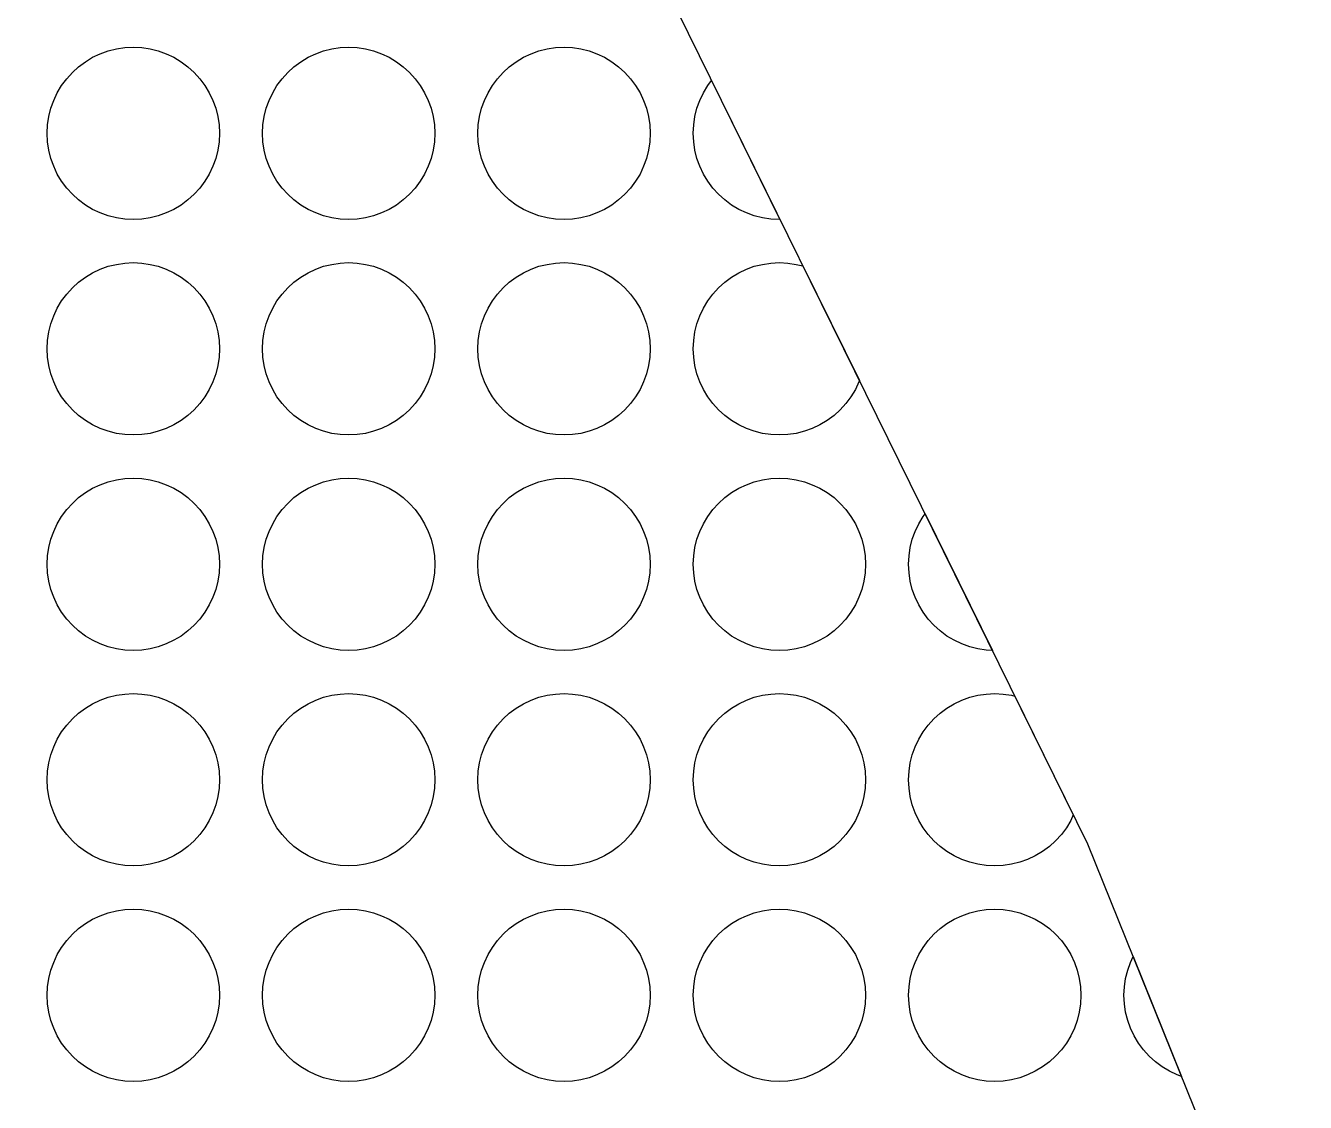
# Model space of a CAD drawing. Header units: millimetres. Extents: x -41 to 93, y -13 to 82.
# Drawn here: x 78.07 to 92.93, y -1.54 to 10.95 of the extents above; entities that cross this region are included whole.
import ezdxf

# ---------------------------------------------------------------- set-up
doc = ezdxf.new("R2010")
doc.units = ezdxf.units.MM
doc.layers.add('background', color=7, linetype='Continuous')
doc.layers.add('outline_2', color=3, linetype='Continuous')

msp = doc.modelspace()

# ---------------------------------------------------------------- linework, layer by layer
at = {"layer": 'background'}
for points in [[(80.319, 9.698), (80.314, 9.6), (80.3, 9.503), (80.276, 9.407), (80.243, 9.315), (80.201, 9.226), (80.15, 9.142), (80.092, 9.063), (80.026, 8.991), (79.953, 8.925), (79.874, 8.866), (79.79, 8.816), (79.701, 8.774), (79.609, 8.741), (79.514, 8.717), (79.417, 8.702), (79.319, 8.698), (79.221, 8.702), (79.124, 8.717), (79.028, 8.741), (78.936, 8.774), (78.847, 8.816), (78.763, 8.866), (78.684, 8.925), (78.612, 8.991), (78.546, 9.063), (78.487, 9.142), (78.437, 9.226), (78.395, 9.315), (78.362, 9.407), (78.338, 9.503), (78.324, 9.6), (78.319, 9.698), (78.324, 9.796), (78.338, 9.893), (78.362, 9.988), (78.395, 10.08), (78.437, 10.169), (78.487, 10.253), (78.546, 10.332), (78.612, 10.405), (78.684, 10.471), (78.763, 10.529), (78.847, 10.58), (78.936, 10.621), (79.028, 10.655), (79.124, 10.678), (79.221, 10.693), (79.319, 10.698), (79.417, 10.693), (79.514, 10.678), (79.609, 10.655), (79.701, 10.621), (79.79, 10.58), (79.874, 10.529), (79.953, 10.471), (80.026, 10.405), (80.092, 10.332), (80.15, 10.253), (80.201, 10.169), (80.243, 10.08), (80.276, 9.988), (80.3, 9.893), (80.314, 9.796)], [(82.819, 9.698), (82.814, 9.6), (82.8, 9.503), (82.776, 9.407), (82.743, 9.315), (82.701, 9.226), (82.65, 9.142), (82.592, 9.063), (82.526, 8.991), (82.453, 8.925), (82.374, 8.866), (82.29, 8.816), (82.201, 8.774), (82.109, 8.741), (82.014, 8.717), (81.917, 8.702), (81.819, 8.698), (81.721, 8.702), (81.624, 8.717), (81.528, 8.741), (81.436, 8.774), (81.347, 8.816), (81.263, 8.866), (81.184, 8.925), (81.112, 8.991), (81.046, 9.063), (80.987, 9.142), (80.937, 9.226), (80.895, 9.315), (80.862, 9.407), (80.838, 9.503), (80.824, 9.6), (80.819, 9.698), (80.824, 9.796), (80.838, 9.893), (80.862, 9.988), (80.895, 10.08), (80.937, 10.169), (80.987, 10.253), (81.046, 10.332), (81.112, 10.405), (81.184, 10.471), (81.263, 10.529), (81.347, 10.58), (81.436, 10.621), (81.528, 10.655), (81.624, 10.678), (81.721, 10.693), (81.819, 10.698), (81.917, 10.693), (82.014, 10.678), (82.109, 10.655), (82.201, 10.621), (82.29, 10.58), (82.374, 10.529), (82.453, 10.471), (82.526, 10.405), (82.592, 10.332), (82.65, 10.253), (82.701, 10.169), (82.743, 10.08), (82.776, 9.988), (82.8, 9.893), (82.814, 9.796)], [(85.319, 9.698), (85.314, 9.6), (85.3, 9.503), (85.276, 9.407), (85.243, 9.315), (85.201, 9.226), (85.15, 9.142), (85.092, 9.063), (85.026, 8.991), (84.953, 8.925), (84.874, 8.866), (84.79, 8.816), (84.701, 8.774), (84.609, 8.741), (84.514, 8.717), (84.417, 8.702), (84.319, 8.698), (84.221, 8.702), (84.124, 8.717), (84.028, 8.741), (83.936, 8.774), (83.847, 8.816), (83.763, 8.866), (83.684, 8.925), (83.612, 8.991), (83.546, 9.063), (83.487, 9.142), (83.437, 9.226), (83.395, 9.315), (83.362, 9.407), (83.338, 9.503), (83.324, 9.6), (83.319, 9.698), (83.324, 9.796), (83.338, 9.893), (83.362, 9.988), (83.395, 10.08), (83.437, 10.169), (83.487, 10.253), (83.546, 10.332), (83.612, 10.405), (83.684, 10.471), (83.763, 10.529), (83.847, 10.58), (83.936, 10.621), (84.028, 10.655), (84.124, 10.678), (84.221, 10.693), (84.319, 10.698), (84.417, 10.693), (84.514, 10.678), (84.609, 10.655), (84.701, 10.621), (84.79, 10.58), (84.874, 10.529), (84.953, 10.471), (85.026, 10.405), (85.092, 10.332), (85.15, 10.253), (85.201, 10.169), (85.243, 10.08), (85.276, 9.988), (85.3, 9.893), (85.314, 9.796)], [(86.826, 8.698), (86.819, 8.698), (86.721, 8.702), (86.624, 8.717), (86.528, 8.741), (86.436, 8.774), (86.347, 8.816), (86.263, 8.866), (86.184, 8.925), (86.112, 8.991), (86.046, 9.063), (85.987, 9.142), (85.937, 9.226), (85.895, 9.315), (85.862, 9.407), (85.838, 9.503), (85.824, 9.6), (85.819, 9.698), (85.824, 9.796), (85.838, 9.893), (85.862, 9.988), (85.895, 10.08), (85.937, 10.169), (85.987, 10.253), (86.031, 10.312)], [(80.319, 7.198), (80.314, 7.1), (80.3, 7.003), (80.276, 6.907), (80.243, 6.815), (80.201, 6.726), (80.15, 6.642), (80.092, 6.563), (80.026, 6.491), (79.953, 6.425), (79.874, 6.366), (79.79, 6.316), (79.701, 6.274), (79.609, 6.241), (79.514, 6.217), (79.417, 6.202), (79.319, 6.198), (79.221, 6.202), (79.124, 6.217), (79.028, 6.241), (78.936, 6.274), (78.847, 6.316), (78.763, 6.366), (78.684, 6.425), (78.612, 6.491), (78.546, 6.563), (78.487, 6.642), (78.437, 6.726), (78.395, 6.815), (78.362, 6.907), (78.338, 7.003), (78.324, 7.1), (78.319, 7.198), (78.324, 7.296), (78.338, 7.393), (78.362, 7.488), (78.395, 7.58), (78.437, 7.669), (78.487, 7.753), (78.546, 7.832), (78.612, 7.905), (78.684, 7.971), (78.763, 8.029), (78.847, 8.08), (78.936, 8.121), (79.028, 8.155), (79.124, 8.178), (79.221, 8.193), (79.319, 8.198), (79.417, 8.193), (79.514, 8.178), (79.609, 8.155), (79.701, 8.121), (79.79, 8.08), (79.874, 8.029), (79.953, 7.971), (80.026, 7.905), (80.092, 7.832), (80.15, 7.753), (80.201, 7.669), (80.243, 7.58), (80.276, 7.488), (80.3, 7.393), (80.314, 7.296)], [(82.819, 7.198), (82.814, 7.1), (82.8, 7.003), (82.776, 6.907), (82.743, 6.815), (82.701, 6.726), (82.65, 6.642), (82.592, 6.563), (82.526, 6.491), (82.453, 6.425), (82.374, 6.366), (82.29, 6.316), (82.201, 6.274), (82.109, 6.241), (82.014, 6.217), (81.917, 6.202), (81.819, 6.198), (81.721, 6.202), (81.624, 6.217), (81.528, 6.241), (81.436, 6.274), (81.347, 6.316), (81.263, 6.366), (81.184, 6.425), (81.112, 6.491), (81.046, 6.563), (80.987, 6.642), (80.937, 6.726), (80.895, 6.815), (80.862, 6.907), (80.838, 7.003), (80.824, 7.1), (80.819, 7.198), (80.824, 7.296), (80.838, 7.393), (80.862, 7.488), (80.895, 7.58), (80.937, 7.669), (80.987, 7.753), (81.046, 7.832), (81.112, 7.905), (81.184, 7.971), (81.263, 8.029), (81.347, 8.08), (81.436, 8.121), (81.528, 8.155), (81.624, 8.178), (81.721, 8.193), (81.819, 8.198), (81.917, 8.193), (82.014, 8.178), (82.109, 8.155), (82.201, 8.121), (82.29, 8.08), (82.374, 8.029), (82.453, 7.971), (82.526, 7.905), (82.592, 7.832), (82.65, 7.753), (82.701, 7.669), (82.743, 7.58), (82.776, 7.488), (82.8, 7.393), (82.814, 7.296)], [(85.319, 7.198), (85.314, 7.1), (85.3, 7.003), (85.276, 6.907), (85.243, 6.815), (85.201, 6.726), (85.15, 6.642), (85.092, 6.563), (85.026, 6.491), (84.953, 6.425), (84.874, 6.366), (84.79, 6.316), (84.701, 6.274), (84.609, 6.241), (84.514, 6.217), (84.417, 6.202), (84.319, 6.198), (84.221, 6.202), (84.124, 6.217), (84.028, 6.241), (83.936, 6.274), (83.847, 6.316), (83.763, 6.366), (83.684, 6.425), (83.612, 6.491), (83.546, 6.563), (83.487, 6.642), (83.437, 6.726), (83.395, 6.815), (83.362, 6.907), (83.338, 7.003), (83.324, 7.1), (83.319, 7.198), (83.324, 7.296), (83.338, 7.393), (83.362, 7.488), (83.395, 7.58), (83.437, 7.669), (83.487, 7.753), (83.546, 7.832), (83.612, 7.905), (83.684, 7.971), (83.763, 8.029), (83.847, 8.08), (83.936, 8.121), (84.028, 8.155), (84.124, 8.178), (84.221, 8.193), (84.319, 8.198), (84.417, 8.193), (84.514, 8.178), (84.609, 8.155), (84.701, 8.121), (84.79, 8.08), (84.874, 8.029), (84.953, 7.971), (85.026, 7.905), (85.092, 7.832), (85.15, 7.753), (85.201, 7.669), (85.243, 7.58), (85.276, 7.488), (85.3, 7.393), (85.314, 7.296)], [(87.748, 6.829), (87.743, 6.815), (87.701, 6.726), (87.65, 6.642), (87.592, 6.563), (87.526, 6.491), (87.453, 6.425), (87.374, 6.366), (87.29, 6.316), (87.201, 6.274), (87.109, 6.241), (87.014, 6.217), (86.917, 6.202), (86.819, 6.198), (86.721, 6.202), (86.624, 6.217), (86.528, 6.241), (86.436, 6.274), (86.347, 6.316), (86.263, 6.366), (86.184, 6.425), (86.112, 6.491), (86.046, 6.563), (85.987, 6.642), (85.937, 6.726), (85.895, 6.815), (85.862, 6.907), (85.838, 7.003), (85.824, 7.1), (85.819, 7.198), (85.824, 7.296), (85.838, 7.393), (85.862, 7.488), (85.895, 7.58), (85.937, 7.669), (85.987, 7.753), (86.046, 7.832), (86.112, 7.905), (86.184, 7.971), (86.263, 8.029), (86.347, 8.08), (86.436, 8.121), (86.528, 8.155), (86.624, 8.178), (86.721, 8.193), (86.819, 8.198), (86.917, 8.193), (87.014, 8.178), (87.092, 8.159)], [(80.319, 4.698), (80.314, 4.6), (80.3, 4.503), (80.276, 4.407), (80.243, 4.315), (80.201, 4.226), (80.15, 4.142), (80.092, 4.063), (80.026, 3.991), (79.953, 3.925), (79.874, 3.866), (79.79, 3.816), (79.701, 3.774), (79.609, 3.741), (79.514, 3.717), (79.417, 3.702), (79.319, 3.698), (79.221, 3.702), (79.124, 3.717), (79.028, 3.741), (78.936, 3.774), (78.847, 3.816), (78.763, 3.866), (78.684, 3.925), (78.612, 3.991), (78.546, 4.063), (78.487, 4.142), (78.437, 4.226), (78.395, 4.315), (78.362, 4.407), (78.338, 4.503), (78.324, 4.6), (78.319, 4.698), (78.324, 4.796), (78.338, 4.893), (78.362, 4.988), (78.395, 5.08), (78.437, 5.169), (78.487, 5.253), (78.546, 5.332), (78.612, 5.405), (78.684, 5.471), (78.763, 5.529), (78.847, 5.58), (78.936, 5.621), (79.028, 5.655), (79.124, 5.678), (79.221, 5.693), (79.319, 5.698), (79.417, 5.693), (79.514, 5.678), (79.609, 5.655), (79.701, 5.621), (79.79, 5.58), (79.874, 5.529), (79.953, 5.471), (80.026, 5.405), (80.092, 5.332), (80.15, 5.253), (80.201, 5.169), (80.243, 5.08), (80.276, 4.988), (80.3, 4.893), (80.314, 4.796)], [(82.819, 4.698), (82.814, 4.6), (82.8, 4.503), (82.776, 4.407), (82.743, 4.315), (82.701, 4.226), (82.65, 4.142), (82.592, 4.063), (82.526, 3.991), (82.453, 3.925), (82.374, 3.866), (82.29, 3.816), (82.201, 3.774), (82.109, 3.741), (82.014, 3.717), (81.917, 3.702), (81.819, 3.698), (81.721, 3.702), (81.624, 3.717), (81.528, 3.741), (81.436, 3.774), (81.347, 3.816), (81.263, 3.866), (81.184, 3.925), (81.112, 3.991), (81.046, 4.063), (80.987, 4.142), (80.937, 4.226), (80.895, 4.315), (80.862, 4.407), (80.838, 4.503), (80.824, 4.6), (80.819, 4.698), (80.824, 4.796), (80.838, 4.893), (80.862, 4.988), (80.895, 5.08), (80.937, 5.169), (80.987, 5.253), (81.046, 5.332), (81.112, 5.405), (81.184, 5.471), (81.263, 5.529), (81.347, 5.58), (81.436, 5.621), (81.528, 5.655), (81.624, 5.678), (81.721, 5.693), (81.819, 5.698), (81.917, 5.693), (82.014, 5.678), (82.109, 5.655), (82.201, 5.621), (82.29, 5.58), (82.374, 5.529), (82.453, 5.471), (82.526, 5.405), (82.592, 5.332), (82.65, 5.253), (82.701, 5.169), (82.743, 5.08), (82.776, 4.988), (82.8, 4.893), (82.814, 4.796)], [(85.319, 4.698), (85.314, 4.6), (85.3, 4.503), (85.276, 4.407), (85.243, 4.315), (85.201, 4.226), (85.15, 4.142), (85.092, 4.063), (85.026, 3.991), (84.953, 3.925), (84.874, 3.866), (84.79, 3.816), (84.701, 3.774), (84.609, 3.741), (84.514, 3.717), (84.417, 3.702), (84.319, 3.698), (84.221, 3.702), (84.124, 3.717), (84.028, 3.741), (83.936, 3.774), (83.847, 3.816), (83.763, 3.866), (83.684, 3.925), (83.612, 3.991), (83.546, 4.063), (83.487, 4.142), (83.437, 4.226), (83.395, 4.315), (83.362, 4.407), (83.338, 4.503), (83.324, 4.6), (83.319, 4.698), (83.324, 4.796), (83.338, 4.893), (83.362, 4.988), (83.395, 5.08), (83.437, 5.169), (83.487, 5.253), (83.546, 5.332), (83.612, 5.405), (83.684, 5.471), (83.763, 5.529), (83.847, 5.58), (83.936, 5.621), (84.028, 5.655), (84.124, 5.678), (84.221, 5.693), (84.319, 5.698), (84.417, 5.693), (84.514, 5.678), (84.609, 5.655), (84.701, 5.621), (84.79, 5.58), (84.874, 5.529), (84.953, 5.471), (85.026, 5.405), (85.092, 5.332), (85.15, 5.253), (85.201, 5.169), (85.243, 5.08), (85.276, 4.988), (85.3, 4.893), (85.314, 4.796)], [(87.819, 4.698), (87.814, 4.6), (87.8, 4.503), (87.776, 4.407), (87.743, 4.315), (87.701, 4.226), (87.65, 4.142), (87.592, 4.063), (87.526, 3.991), (87.453, 3.925), (87.374, 3.866), (87.29, 3.816), (87.201, 3.774), (87.109, 3.741), (87.014, 3.717), (86.917, 3.702), (86.819, 3.698), (86.721, 3.702), (86.624, 3.717), (86.528, 3.741), (86.436, 3.774), (86.347, 3.816), (86.263, 3.866), (86.184, 3.925), (86.112, 3.991), (86.046, 4.063), (85.987, 4.142), (85.937, 4.226), (85.895, 4.315), (85.862, 4.407), (85.838, 4.503), (85.824, 4.6), (85.819, 4.698), (85.824, 4.796), (85.838, 4.893), (85.862, 4.988), (85.895, 5.08), (85.937, 5.169), (85.987, 5.253), (86.046, 5.332), (86.112, 5.405), (86.184, 5.471), (86.263, 5.529), (86.347, 5.58), (86.436, 5.621), (86.528, 5.655), (86.624, 5.678), (86.721, 5.693), (86.819, 5.698), (86.917, 5.693), (87.014, 5.678), (87.109, 5.655), (87.201, 5.621), (87.29, 5.58), (87.374, 5.529), (87.453, 5.471), (87.526, 5.405), (87.592, 5.332), (87.65, 5.253), (87.701, 5.169), (87.743, 5.08), (87.776, 4.988), (87.8, 4.893), (87.814, 4.796)], [(89.291, 3.699), (89.221, 3.702), (89.124, 3.717), (89.028, 3.741), (88.936, 3.774), (88.847, 3.816), (88.763, 3.866), (88.684, 3.925), (88.612, 3.991), (88.546, 4.063), (88.487, 4.142), (88.437, 4.226), (88.395, 4.315), (88.362, 4.407), (88.338, 4.503), (88.324, 4.6), (88.319, 4.698), (88.324, 4.796), (88.338, 4.893), (88.362, 4.988), (88.395, 5.08), (88.437, 5.169), (88.487, 5.253), (88.51, 5.283)], [(80.319, 2.198), (80.314, 2.1), (80.3, 2.003), (80.276, 1.907), (80.243, 1.815), (80.201, 1.726), (80.15, 1.642), (80.092, 1.563), (80.026, 1.491), (79.953, 1.425), (79.874, 1.366), (79.79, 1.316), (79.701, 1.274), (79.609, 1.241), (79.514, 1.217), (79.417, 1.202), (79.319, 1.198), (79.221, 1.202), (79.124, 1.217), (79.028, 1.241), (78.936, 1.274), (78.847, 1.316), (78.763, 1.366), (78.684, 1.425), (78.612, 1.491), (78.546, 1.563), (78.487, 1.642), (78.437, 1.726), (78.395, 1.815), (78.362, 1.907), (78.338, 2.003), (78.324, 2.1), (78.319, 2.198), (78.324, 2.296), (78.338, 2.393), (78.362, 2.488), (78.395, 2.58), (78.437, 2.669), (78.487, 2.753), (78.546, 2.832), (78.612, 2.905), (78.684, 2.971), (78.763, 3.029), (78.847, 3.08), (78.936, 3.121), (79.028, 3.155), (79.124, 3.178), (79.221, 3.193), (79.319, 3.198), (79.417, 3.193), (79.514, 3.178), (79.609, 3.155), (79.701, 3.121), (79.79, 3.08), (79.874, 3.029), (79.953, 2.971), (80.026, 2.905), (80.092, 2.832), (80.15, 2.753), (80.201, 2.669), (80.243, 2.58), (80.276, 2.488), (80.3, 2.393), (80.314, 2.296)], [(82.819, 2.198), (82.814, 2.1), (82.8, 2.003), (82.776, 1.907), (82.743, 1.815), (82.701, 1.726), (82.65, 1.642), (82.592, 1.563), (82.526, 1.491), (82.453, 1.425), (82.374, 1.366), (82.29, 1.316), (82.201, 1.274), (82.109, 1.241), (82.014, 1.217), (81.917, 1.202), (81.819, 1.198), (81.721, 1.202), (81.624, 1.217), (81.528, 1.241), (81.436, 1.274), (81.347, 1.316), (81.263, 1.366), (81.184, 1.425), (81.112, 1.491), (81.046, 1.563), (80.987, 1.642), (80.937, 1.726), (80.895, 1.815), (80.862, 1.907), (80.838, 2.003), (80.824, 2.1), (80.819, 2.198), (80.824, 2.296), (80.838, 2.393), (80.862, 2.488), (80.895, 2.58), (80.937, 2.669), (80.987, 2.753), (81.046, 2.832), (81.112, 2.905), (81.184, 2.971), (81.263, 3.029), (81.347, 3.08), (81.436, 3.121), (81.528, 3.155), (81.624, 3.178), (81.721, 3.193), (81.819, 3.198), (81.917, 3.193), (82.014, 3.178), (82.109, 3.155), (82.201, 3.121), (82.29, 3.08), (82.374, 3.029), (82.453, 2.971), (82.526, 2.905), (82.592, 2.832), (82.65, 2.753), (82.701, 2.669), (82.743, 2.58), (82.776, 2.488), (82.8, 2.393), (82.814, 2.296)], [(85.319, 2.198), (85.314, 2.1), (85.3, 2.003), (85.276, 1.907), (85.243, 1.815), (85.201, 1.726), (85.15, 1.642), (85.092, 1.563), (85.026, 1.491), (84.953, 1.425), (84.874, 1.366), (84.79, 1.316), (84.701, 1.274), (84.609, 1.241), (84.514, 1.217), (84.417, 1.202), (84.319, 1.198), (84.221, 1.202), (84.124, 1.217), (84.028, 1.241), (83.936, 1.274), (83.847, 1.316), (83.763, 1.366), (83.684, 1.425), (83.612, 1.491), (83.546, 1.563), (83.487, 1.642), (83.437, 1.726), (83.395, 1.815), (83.362, 1.907), (83.338, 2.003), (83.324, 2.1), (83.319, 2.198), (83.324, 2.296), (83.338, 2.393), (83.362, 2.488), (83.395, 2.58), (83.437, 2.669), (83.487, 2.753), (83.546, 2.832), (83.612, 2.905), (83.684, 2.971), (83.763, 3.029), (83.847, 3.08), (83.936, 3.121), (84.028, 3.155), (84.124, 3.178), (84.221, 3.193), (84.319, 3.198), (84.417, 3.193), (84.514, 3.178), (84.609, 3.155), (84.701, 3.121), (84.79, 3.08), (84.874, 3.029), (84.953, 2.971), (85.026, 2.905), (85.092, 2.832), (85.15, 2.753), (85.201, 2.669), (85.243, 2.58), (85.276, 2.488), (85.3, 2.393), (85.314, 2.296)], [(87.819, 2.198), (87.814, 2.1), (87.8, 2.003), (87.776, 1.907), (87.743, 1.815), (87.701, 1.726), (87.65, 1.642), (87.592, 1.563), (87.526, 1.491), (87.453, 1.425), (87.374, 1.366), (87.29, 1.316), (87.201, 1.274), (87.109, 1.241), (87.014, 1.217), (86.917, 1.202), (86.819, 1.198), (86.721, 1.202), (86.624, 1.217), (86.528, 1.241), (86.436, 1.274), (86.347, 1.316), (86.263, 1.366), (86.184, 1.425), (86.112, 1.491), (86.046, 1.563), (85.987, 1.642), (85.937, 1.726), (85.895, 1.815), (85.862, 1.907), (85.838, 2.003), (85.824, 2.1), (85.819, 2.198), (85.824, 2.296), (85.838, 2.393), (85.862, 2.488), (85.895, 2.58), (85.937, 2.669), (85.987, 2.753), (86.046, 2.832), (86.112, 2.905), (86.184, 2.971), (86.263, 3.029), (86.347, 3.08), (86.436, 3.121), (86.528, 3.155), (86.624, 3.178), (86.721, 3.193), (86.819, 3.198), (86.917, 3.193), (87.014, 3.178), (87.109, 3.155), (87.201, 3.121), (87.29, 3.08), (87.374, 3.029), (87.453, 2.971), (87.526, 2.905), (87.592, 2.832), (87.65, 2.753), (87.701, 2.669), (87.743, 2.58), (87.776, 2.488), (87.8, 2.393), (87.814, 2.296)], [(90.231, 1.791), (90.201, 1.726), (90.15, 1.642), (90.092, 1.563), (90.026, 1.491), (89.953, 1.425), (89.874, 1.366), (89.79, 1.316), (89.701, 1.274), (89.609, 1.241), (89.514, 1.217), (89.417, 1.202), (89.319, 1.198), (89.221, 1.202), (89.124, 1.217), (89.028, 1.241), (88.936, 1.274), (88.847, 1.316), (88.763, 1.366), (88.684, 1.425), (88.612, 1.491), (88.546, 1.563), (88.487, 1.642), (88.437, 1.726), (88.395, 1.815), (88.362, 1.907), (88.338, 2.003), (88.324, 2.1), (88.319, 2.198), (88.324, 2.296), (88.338, 2.393), (88.362, 2.488), (88.395, 2.58), (88.437, 2.669), (88.487, 2.753), (88.546, 2.832), (88.612, 2.905), (88.684, 2.971), (88.763, 3.029), (88.847, 3.08), (88.936, 3.121), (89.028, 3.155), (89.124, 3.178), (89.221, 3.193), (89.319, 3.198), (89.417, 3.193), (89.514, 3.178), (89.552, 3.169)], [(80.319, -0.302), (80.314, -0.4), (80.3, -0.497), (80.276, -0.593), (80.243, -0.685), (80.201, -0.774), (80.15, -0.858), (80.092, -0.937), (80.026, -1.009), (79.953, -1.075), (79.874, -1.134), (79.79, -1.184), (79.701, -1.226), (79.609, -1.259), (79.514, -1.283), (79.417, -1.298), (79.319, -1.302), (79.221, -1.298), (79.124, -1.283), (79.028, -1.259), (78.936, -1.226), (78.847, -1.184), (78.763, -1.134), (78.684, -1.075), (78.612, -1.009), (78.546, -0.937), (78.487, -0.858), (78.437, -0.774), (78.395, -0.685), (78.362, -0.593), (78.338, -0.497), (78.324, -0.4), (78.319, -0.302), (78.324, -0.204), (78.338, -0.107), (78.362, -0.012), (78.395, 0.08), (78.437, 0.169), (78.487, 0.253), (78.546, 0.332), (78.612, 0.405), (78.684, 0.471), (78.763, 0.529), (78.847, 0.58), (78.936, 0.621), (79.028, 0.655), (79.124, 0.678), (79.221, 0.693), (79.319, 0.698), (79.417, 0.693), (79.514, 0.678), (79.609, 0.655), (79.701, 0.621), (79.79, 0.58), (79.874, 0.529), (79.953, 0.471), (80.026, 0.405), (80.092, 0.332), (80.15, 0.253), (80.201, 0.169), (80.243, 0.08), (80.276, -0.012), (80.3, -0.107), (80.314, -0.204)], [(82.819, -0.302), (82.814, -0.4), (82.8, -0.497), (82.776, -0.593), (82.743, -0.685), (82.701, -0.774), (82.65, -0.858), (82.592, -0.937), (82.526, -1.009), (82.453, -1.075), (82.374, -1.134), (82.29, -1.184), (82.201, -1.226), (82.109, -1.259), (82.014, -1.283), (81.917, -1.298), (81.819, -1.302), (81.721, -1.298), (81.624, -1.283), (81.528, -1.259), (81.436, -1.226), (81.347, -1.184), (81.263, -1.134), (81.184, -1.075), (81.112, -1.009), (81.046, -0.937), (80.987, -0.858), (80.937, -0.774), (80.895, -0.685), (80.862, -0.593), (80.838, -0.497), (80.824, -0.4), (80.819, -0.302), (80.824, -0.204), (80.838, -0.107), (80.862, -0.012), (80.895, 0.08), (80.937, 0.169), (80.987, 0.253), (81.046, 0.332), (81.112, 0.405), (81.184, 0.471), (81.263, 0.529), (81.347, 0.58), (81.436, 0.621), (81.528, 0.655), (81.624, 0.678), (81.721, 0.693), (81.819, 0.698), (81.917, 0.693), (82.014, 0.678), (82.109, 0.655), (82.201, 0.621), (82.29, 0.58), (82.374, 0.529), (82.453, 0.471), (82.526, 0.405), (82.592, 0.332), (82.65, 0.253), (82.701, 0.169), (82.743, 0.08), (82.776, -0.012), (82.8, -0.107), (82.814, -0.204)], [(85.319, -0.302), (85.314, -0.4), (85.3, -0.497), (85.276, -0.593), (85.243, -0.685), (85.201, -0.774), (85.15, -0.858), (85.092, -0.937), (85.026, -1.009), (84.953, -1.075), (84.874, -1.134), (84.79, -1.184), (84.701, -1.226), (84.609, -1.259), (84.514, -1.283), (84.417, -1.298), (84.319, -1.302), (84.221, -1.298), (84.124, -1.283), (84.028, -1.259), (83.936, -1.226), (83.847, -1.184), (83.763, -1.134), (83.684, -1.075), (83.612, -1.009), (83.546, -0.937), (83.487, -0.858), (83.437, -0.774), (83.395, -0.685), (83.362, -0.593), (83.338, -0.497), (83.324, -0.4), (83.319, -0.302), (83.324, -0.204), (83.338, -0.107), (83.362, -0.012), (83.395, 0.08), (83.437, 0.169), (83.487, 0.253), (83.546, 0.332), (83.612, 0.405), (83.684, 0.471), (83.763, 0.529), (83.847, 0.58), (83.936, 0.621), (84.028, 0.655), (84.124, 0.678), (84.221, 0.693), (84.319, 0.698), (84.417, 0.693), (84.514, 0.678), (84.609, 0.655), (84.701, 0.621), (84.79, 0.58), (84.874, 0.529), (84.953, 0.471), (85.026, 0.405), (85.092, 0.332), (85.15, 0.253), (85.201, 0.169), (85.243, 0.08), (85.276, -0.012), (85.3, -0.107), (85.314, -0.204)], [(87.819, -0.302), (87.814, -0.4), (87.8, -0.497), (87.776, -0.593), (87.743, -0.685), (87.701, -0.774), (87.65, -0.858), (87.592, -0.937), (87.526, -1.009), (87.453, -1.075), (87.374, -1.134), (87.29, -1.184), (87.201, -1.226), (87.109, -1.259), (87.014, -1.283), (86.917, -1.298), (86.819, -1.302), (86.721, -1.298), (86.624, -1.283), (86.528, -1.259), (86.436, -1.226), (86.347, -1.184), (86.263, -1.134), (86.184, -1.075), (86.112, -1.009), (86.046, -0.937), (85.987, -0.858), (85.937, -0.774), (85.895, -0.685), (85.862, -0.593), (85.838, -0.497), (85.824, -0.4), (85.819, -0.302), (85.824, -0.204), (85.838, -0.107), (85.862, -0.012), (85.895, 0.08), (85.937, 0.169), (85.987, 0.253), (86.046, 0.332), (86.112, 0.405), (86.184, 0.471), (86.263, 0.529), (86.347, 0.58), (86.436, 0.621), (86.528, 0.655), (86.624, 0.678), (86.721, 0.693), (86.819, 0.698), (86.917, 0.693), (87.014, 0.678), (87.109, 0.655), (87.201, 0.621), (87.29, 0.58), (87.374, 0.529), (87.453, 0.471), (87.526, 0.405), (87.592, 0.332), (87.65, 0.253), (87.701, 0.169), (87.743, 0.08), (87.776, -0.012), (87.8, -0.107), (87.814, -0.204)], [(90.319, -0.302), (90.314, -0.4), (90.3, -0.497), (90.276, -0.593), (90.243, -0.685), (90.201, -0.774), (90.15, -0.858), (90.092, -0.937), (90.026, -1.009), (89.953, -1.075), (89.874, -1.134), (89.79, -1.184), (89.701, -1.226), (89.609, -1.259), (89.514, -1.283), (89.417, -1.298), (89.319, -1.302), (89.221, -1.298), (89.124, -1.283), (89.028, -1.259), (88.936, -1.226), (88.847, -1.184), (88.763, -1.134), (88.684, -1.075), (88.612, -1.009), (88.546, -0.937), (88.487, -0.858), (88.437, -0.774), (88.395, -0.685), (88.362, -0.593), (88.338, -0.497), (88.324, -0.4), (88.319, -0.302), (88.324, -0.204), (88.338, -0.107), (88.362, -0.012), (88.395, 0.08), (88.437, 0.169), (88.487, 0.253), (88.546, 0.332), (88.612, 0.405), (88.684, 0.471), (88.763, 0.529), (88.847, 0.58), (88.936, 0.621), (89.028, 0.655), (89.124, 0.678), (89.221, 0.693), (89.319, 0.698), (89.417, 0.693), (89.514, 0.678), (89.609, 0.655), (89.701, 0.621), (89.79, 0.58), (89.874, 0.529), (89.953, 0.471), (90.026, 0.405), (90.092, 0.332), (90.15, 0.253), (90.201, 0.169), (90.243, 0.08), (90.276, -0.012), (90.3, -0.107), (90.314, -0.204)], [(91.488, -1.245), (91.436, -1.226), (91.347, -1.184), (91.263, -1.134), (91.184, -1.075), (91.112, -1.009), (91.046, -0.937), (90.987, -0.858), (90.937, -0.774), (90.895, -0.685), (90.862, -0.593), (90.838, -0.497), (90.824, -0.4), (90.819, -0.302), (90.824, -0.204), (90.838, -0.107), (90.862, -0.012), (90.895, 0.08), (90.926, 0.146)]]:
    msp.add_lwpolyline(points, close=True, dxfattribs=at)
at = {"layer": 'outline_2'}
msp.add_lwpolyline([(56.842, -12.954), (86.682, -13.302), (87.643, -13.22), (88.244, -13.116), (88.892, -12.954), (89.564, -12.72), (90.236, -12.402), (90.883, -11.987), (91.19, -11.74), (91.481, -11.463), (91.755, -11.156), (92.007, -10.817), (92.235, -10.444), (92.436, -10.036), (92.606, -9.591), (92.743, -9.108), (92.844, -8.585), (92.906, -8.02), (92.925, -7.412), (92.825, -6.061), (92.458, -4.165), (91.905, -2.279), (90.399, 1.451), (75.195, 32.293)], dxfattribs=at)

doc.saveas('drawing.dxf')
